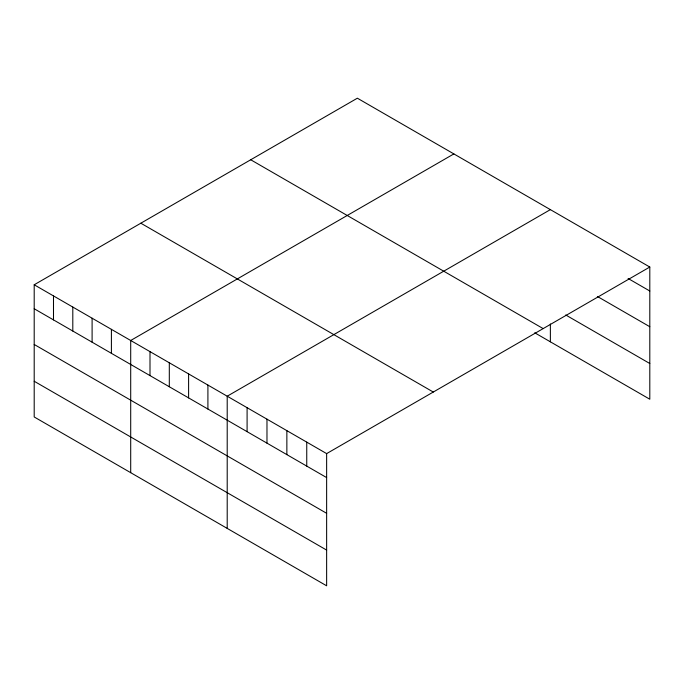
<?xml version="1.0" encoding="UTF-8"?>
<svg xmlns="http://www.w3.org/2000/svg" width="684" height="684" viewBox="0 0 684 684"><rect width="100%" height="100%" fill="white"/><g stroke="black" fill="none" stroke-linecap="round" stroke-linejoin="round"><path stroke-width="1.03" d="M34.2 284.775L326.636 453.612L326.636 585.803L34.2 416.966L34.2 284.775L357.364 98.197L649.8 267.034L649.8 399.225L534.751 332.8M453.868 153.909L130.704 340.487L130.704 472.687M550.372 209.629L227.208 396.207L227.208 528.399M326.636 453.612L649.8 267.034M628.109 278.482L649.8 291.008M597.371 296.454L649.8 326.721M565.736 314.982L649.8 363.512M250.72 159.765L543.156 328.602M140.844 223.206L433.28 392.035M34.2 308.749L326.636 477.586M34.2 344.462L326.636 513.299M34.2 381.253L326.636 550.09M550.372 323.968L550.372 341.82M306.748 442.129L306.748 466.103M286.861 430.646L286.861 454.629M266.974 419.164L266.974 443.146M247.095 407.69L247.095 431.664M207.91 385.066L207.91 409.041M188.604 373.917L188.604 397.9M169.307 362.776L169.307 386.751M150.001 351.636L150.001 375.61M111.407 329.346L111.407 353.32M92.101 318.205L92.101 342.18M72.803 307.056L72.803 331.039M53.497 295.916L53.497 319.898"/></g></svg>
